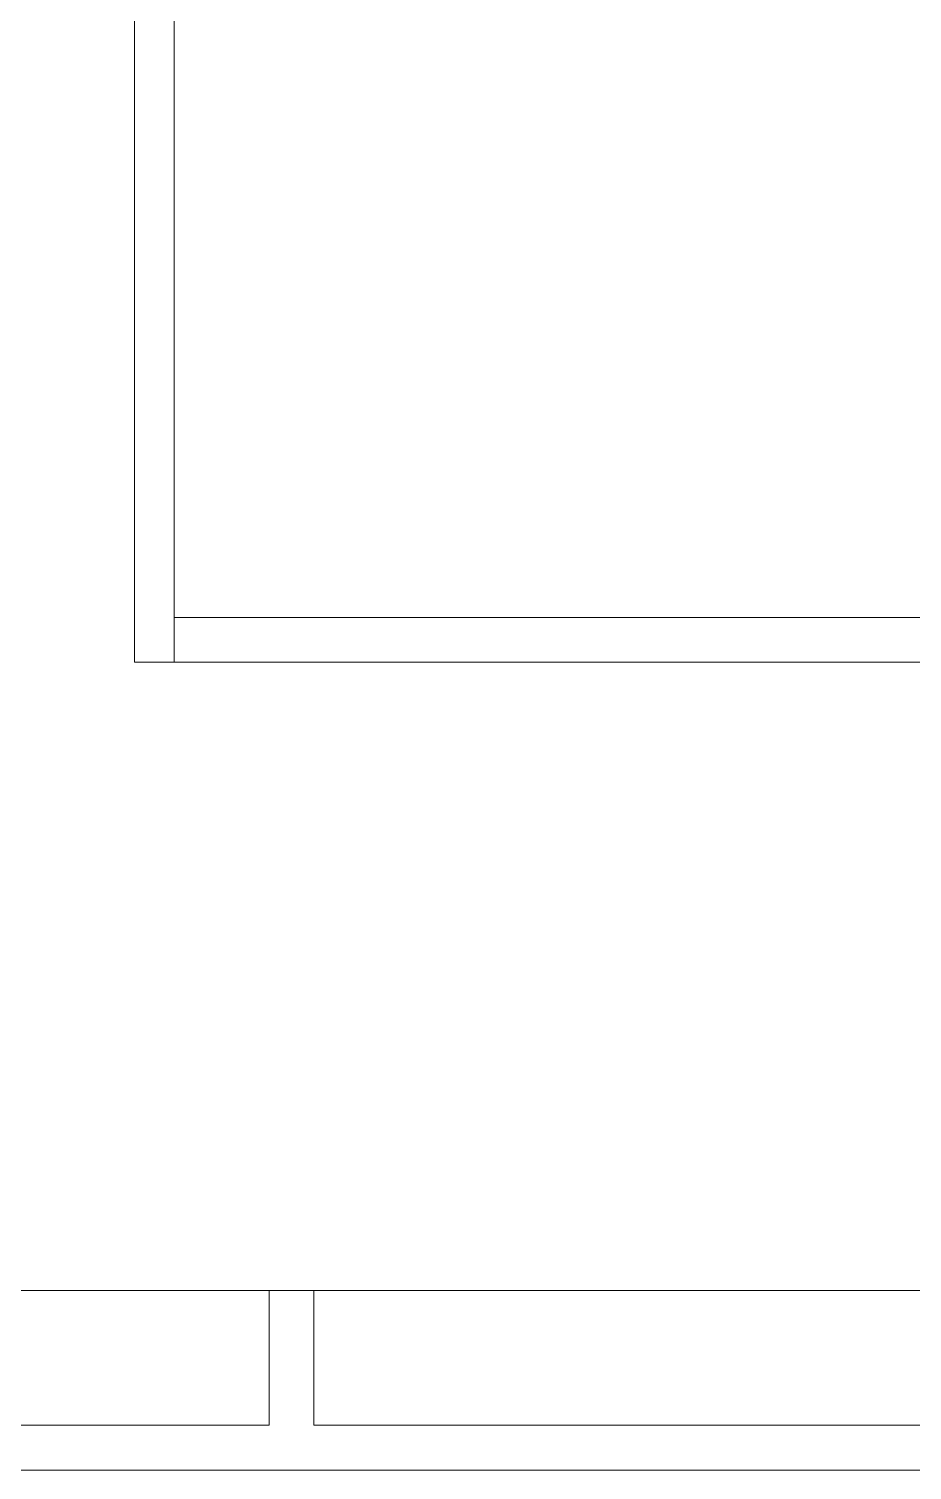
# Model space of a CAD drawing. Extents: x 65572 to 72871, y 30718 to 33858.
# Drawn here: x 66868.03 to 66872.95, y 32411.97 to 32420 of the extents above; entities that cross this region are included whole.
import ezdxf

# ---------------------------------------------------------------- set-up
doc = ezdxf.new("R2010")
doc.units = 0
doc.header["$LTSCALE"] = 0.5
doc.header["$MEASUREMENT"] = 0
doc.layers.add('Framing', color=142, linetype='CONTINUOUS', lineweight=13)
doc.layers.add('Viewed', color=150, linetype='CONTINUOUS', lineweight=9)

msp = doc.modelspace()

# ---------------------------------------------------------------- linework, layer by layer
at = {"layer": 'Framing'}
for p, q in [((66868.622352, 32416.468035), (66868.622352, 32428.968035)), ((66868.844591, 32416.468035), (66868.844591, 32428.968035)), ((66868.844591, 32416.468035), (66868.844591, 32416.718035)), ((66877.372352, 32416.718035), (66868.844591, 32416.718035)), ((66868.622352, 32416.468035), (66868.844591, 32416.468035)), ((66868.622352, 32416.468035), (66868.844591, 32416.468035)), ((66868.844591, 32416.468035), (66877.372352, 32416.468035)), ((66868.844591, 32416.468035), (66875.872352, 32416.468035)), ((66869.372352, 32412.968035), (66847.372352, 32412.968035)), ((66848.122352, 32412.968035), (66875.872352, 32412.968035)), ((66869.372352, 32412.218035), (66869.372352, 32412.968035)), ((66875.622352, 32412.968035), (66869.622352, 32412.968035)), ((66869.622352, 32412.218035), (66869.622352, 32412.968035)), ((66847.372352, 32412.218035), (66869.372352, 32412.218035)), ((66869.622352, 32412.218035), (66875.622352, 32412.218035))]:
    msp.add_line(p, q, dxfattribs=at)
msp.add_lwpolyline([(66868.622352, 32416.468035), (66868.622352, 32416.468381), (66868.622352, 32416.468728), (66868.622352, 32416.469074), (66868.622352, 32416.46942), (66868.622352, 32416.469767), (66868.622352, 32416.470113), (66868.622352, 32416.470459), (66868.622352, 32416.470805), (66868.622352, 32416.471152), (66868.622352, 32416.471498), (66868.622352, 32416.471844), (66868.622352, 32416.47219), (66868.622352, 32416.472537), (66868.622352, 32416.472883), (66868.622352, 32416.473229), (66868.622352, 32416.473576), (66868.622352, 32416.473922), (66868.622352, 32416.474268), (66868.622352, 32416.474614), (66868.622352, 32416.474961), (66868.622352, 32416.475307), (66868.622352, 32416.475653), (66868.622352, 32416.475999), (66868.622352, 32416.476346), (66868.622352, 32416.476692), (66868.622352, 32416.477038), (66868.622352, 32416.477384), (66868.622352, 32416.477731), (66868.622352, 32416.478077), (66868.622352, 32416.478423), (66868.622352, 32416.47877), (66868.622352, 32416.479116), (66868.622352, 32416.479462), (66868.622352, 32416.479808), (66868.622352, 32416.480155), (66868.622352, 32416.480501), (66868.622352, 32416.480847), (66868.622352, 32416.481193), (66868.622352, 32416.48154), (66868.622352, 32416.481886), (66868.622352, 32416.482331), (66868.622352, 32416.483365), (66868.622352, 32416.484399), (66868.622352, 32416.485434), (66868.622352, 32416.486468), (66868.622352, 32416.487503), (66868.622352, 32416.488537), (66868.622352, 32416.489572), (66868.622352, 32416.490606), (66868.622352, 32416.491641), (66868.622352, 32416.492675), (66868.622352, 32416.493709), (66868.622352, 32416.494744), (66868.622352, 32416.495778), (66868.622352, 32416.496813), (66868.622352, 32416.497847), (66868.622352, 32416.498882), (66868.622352, 32416.499916), (66868.622352, 32416.500951), (66868.622352, 32416.501985), (66868.622352, 32416.50302), (66868.622352, 32416.504054), (66868.622352, 32416.505088), (66868.622352, 32416.506123), (66868.622352, 32416.507157), (66868.622352, 32416.508192), (66868.622352, 32416.509226), (66868.622352, 32416.510261), (66868.622352, 32416.511295), (66868.622352, 32416.51233), (66868.622352, 32416.513364), (66868.622352, 32416.514398), (66868.622352, 32416.515433), (66868.622352, 32416.516467), (66868.622352, 32416.517502), (66868.622352, 32416.518536), (66868.622352, 32416.519571), (66868.622352, 32416.520605), (66868.622352, 32416.52164), (66868.622352, 32416.522674), (66868.622352, 32416.523709), (66868.622352, 32416.524936), (66868.622352, 32416.526646), (66868.622352, 32416.528355), (66868.622352, 32416.530065), (66868.622352, 32416.531774), (66868.622352, 32416.533484), (66868.622352, 32416.535194), (66868.622352, 32416.536903), (66868.622352, 32416.538613), (66868.622352, 32416.540322), (66868.622352, 32416.542032), (66868.622352, 32416.543742), (66868.622352, 32416.545451), (66868.622352, 32416.547161), (66868.622352, 32416.548871), (66868.622352, 32416.55058), (66868.622352, 32416.55229), (66868.622352, 32416.553999), (66868.622352, 32416.555709), (66868.622352, 32416.557419), (66868.622352, 32416.559128), (66868.622352, 32416.560838), (66868.622352, 32416.562548), (66868.622352, 32416.564257), (66868.622352, 32416.565967), (66868.622352, 32416.567676), (66868.622352, 32416.569386), (66868.622352, 32416.571096), (66868.622352, 32416.572805), (66868.622352, 32416.574515), (66868.622352, 32416.576225), (66868.622352, 32416.577934), (66868.622352, 32416.579644), (66868.622352, 32416.581353), (66868.622352, 32416.583063), (66868.622352, 32416.584773), (66868.622352, 32416.586482), (66868.622352, 32416.588192), (66868.622352, 32416.589902), (66868.622352, 32416.591611), (66868.622352, 32416.593321), (66868.622352, 32416.595311), (66868.622352, 32416.597674), (66868.622352, 32416.600037), (66868.622352, 32416.6024), (66868.622352, 32416.604764), (66868.622352, 32416.607127), (66868.622352, 32416.60949), (66868.622352, 32416.611854), (66868.622352, 32416.614217), (66868.622352, 32416.61658), (66868.622352, 32416.618944), (66868.622352, 32416.621307), (66868.622352, 32416.62367), (66868.622352, 32416.626033), (66868.622352, 32416.628397), (66868.622352, 32416.63076), (66868.622352, 32416.633123), (66868.622352, 32416.635487), (66868.622352, 32416.63785), (66868.622352, 32416.640213), (66868.622352, 32416.642576), (66868.622352, 32416.64494), (66868.622352, 32416.647303), (66868.622352, 32416.649666), (66868.622352, 32416.65203), (66868.622352, 32416.654393), (66868.622352, 32416.656756), (66868.622352, 32416.65912), (66868.622352, 32416.661483), (66868.622352, 32416.663846), (66868.622352, 32416.666209), (66868.622352, 32416.668573), (66868.622352, 32416.670936), (66868.622352, 32416.673299), (66868.622352, 32416.675663), (66868.622352, 32416.678026), (66868.622352, 32416.680389), (66868.622352, 32416.682753), (66868.622352, 32416.685116), (66868.622352, 32416.687479), (66868.622352, 32416.689842), (66868.622352, 32416.692562), (66868.622352, 32416.69555), (66868.622352, 32416.698537), (66868.622352, 32416.701524), (66868.622352, 32416.704511), (66868.622352, 32416.707499), (66868.622352, 32416.710486), (66868.622352, 32416.713473), (66868.622352, 32416.71646), (66868.622352, 32416.719448), (66868.622352, 32416.722435), (66868.622352, 32416.725422), (66868.622352, 32416.728409), (66868.622352, 32416.731397), (66868.622352, 32416.734384), (66868.622352, 32416.737371), (66868.622352, 32416.740358), (66868.622352, 32416.743346), (66868.622352, 32416.746333), (66868.622352, 32416.74932), (66868.622352, 32416.752307), (66868.622352, 32416.755295), (66868.622352, 32416.758282), (66868.622352, 32416.761269), (66868.622352, 32416.764256), (66868.622352, 32416.767244), (66868.622352, 32416.770231), (66868.622352, 32416.773218), (66868.622352, 32416.776205), (66868.622352, 32416.779193), (66868.622352, 32416.78218), (66868.622352, 32416.785167), (66868.622352, 32416.788154), (66868.622352, 32416.791142), (66868.622352, 32416.794129), (66868.622352, 32416.797116), (66868.622352, 32416.800103), (66868.622352, 32416.803091), (66868.622352, 32416.806078), (66868.622352, 32416.809065), (66868.622352, 32416.812052), (66868.622352, 32416.815458), (66868.622352, 32416.819032), (66868.622352, 32416.822606), (66868.622352, 32416.826179), (66868.622352, 32416.829753), (66868.622352, 32416.833327), (66868.622352, 32416.8369), (66868.622352, 32416.840474), (66868.622352, 32416.844047), (66868.622352, 32416.847621), (66868.622352, 32416.851195), (66868.622352, 32416.854768), (66868.622352, 32416.858342), (66868.622352, 32416.861916), (66868.622352, 32416.865489), (66868.622352, 32416.869063), (66868.622352, 32416.872637), (66868.622352, 32416.87621), (66868.622352, 32416.879784), (66868.622352, 32416.883357), (66868.622352, 32416.886931), (66868.622352, 32416.890505), (66868.622352, 32416.894078), (66868.622352, 32416.897652), (66868.622352, 32416.901226), (66868.622352, 32416.904799), (66868.622352, 32416.908373), (66868.622352, 32416.911947), (66868.622352, 32416.91552), (66868.622352, 32416.919094), (66868.622352, 32416.922667), (66868.622352, 32416.926241), (66868.622352, 32416.929815), (66868.622352, 32416.933388), (66868.622352, 32416.936962), (66868.622352, 32416.940536), (66868.622352, 32416.944109), (66868.622352, 32416.947683), (66868.622352, 32416.951257), (66868.622352, 32416.95483), (66868.622352, 32416.958404), (66868.622352, 32416.962442), (66868.622352, 32416.966557), (66868.622352, 32416.970672), (66868.622352, 32416.974787), (66868.622352, 32416.978902), (66868.622352, 32416.983017), (66868.622352, 32416.987132), (66868.622352, 32416.991247), (66868.622352, 32416.995362), (66868.622352, 32416.999477), (66868.622352, 32417.003592), (66868.622352, 32417.007708), (66868.622352, 32417.011823), (66868.622352, 32417.015938), (66868.622352, 32417.020053), (66868.622352, 32417.024168), (66868.622352, 32417.028283), (66868.622352, 32417.032398), (66868.622352, 32417.036513), (66868.622352, 32417.040628), (66868.622352, 32417.044743), (66868.622352, 32417.048858), (66868.622352, 32417.052973), (66868.622352, 32417.057089), (66868.622352, 32417.061204), (66868.622352, 32417.065319), (66868.622352, 32417.069434), (66868.622352, 32417.073549), (66868.622352, 32417.077664), (66868.622352, 32417.081779), (66868.622352, 32417.085894), (66868.622352, 32417.090009), (66868.622352, 32417.094124), (66868.622352, 32417.098239), (66868.622352, 32417.102354), (66868.622352, 32417.10647), (66868.622352, 32417.110585), (66868.622352, 32417.1147), (66868.622352, 32417.118815), (66868.622352, 32417.12293), (66868.622352, 32417.127045), (66868.622352, 32417.13165), (66868.622352, 32417.136255), (66868.622352, 32417.140859), (66868.622352, 32417.145464), (66868.622352, 32417.150069), (66868.622352, 32417.154674), (66868.622352, 32417.159278), (66868.622352, 32417.163883), (66868.622352, 32417.168488), (66868.622352, 32417.173093), (66868.622352, 32417.177698), (66868.622352, 32417.182302), (66868.622352, 32417.186907), (66868.622352, 32417.191512), (66868.622352, 32417.196117), (66868.622352, 32417.200721), (66868.622352, 32417.205326), (66868.622352, 32417.209931), (66868.622352, 32417.214536), (66868.622352, 32417.219141), (66868.622352, 32417.223745), (66868.622352, 32417.22835), (66868.622352, 32417.232955), (66868.622352, 32417.23756), (66868.622352, 32417.242164), (66868.622352, 32417.246769), (66868.622352, 32417.251374), (66868.622352, 32417.255979), (66868.622352, 32417.260584), (66868.622352, 32417.265188), (66868.622352, 32417.269793), (66868.622352, 32417.274398), (66868.622352, 32417.279003), (66868.622352, 32417.283608), (66868.622352, 32417.288212), (66868.622352, 32417.292817), (66868.622352, 32417.297422), (66868.622352, 32417.302027), (66868.622352, 32417.306631), (66868.622352, 32417.311236), (66868.622352, 32417.315903), (66868.622352, 32417.320939), (66868.622352, 32417.325976), (66868.622352, 32417.331012), (66868.622352, 32417.336049), (66868.622352, 32417.341086), (66868.622352, 32417.346122), (66868.622352, 32417.351159), (66868.622352, 32417.356195), (66868.622352, 32417.361232), (66868.622352, 32417.366268), (66868.622352, 32417.371305), (66868.622352, 32417.376342), (66868.622352, 32417.381378), (66868.622352, 32417.386415), (66868.622352, 32417.391451), (66868.622352, 32417.396488), (66868.622352, 32417.401524), (66868.622352, 32417.406561), (66868.622352, 32417.411598), (66868.622352, 32417.416634), (66868.622352, 32417.421671), (66868.622352, 32417.426707), (66868.622352, 32417.431744), (66868.622352, 32417.43678), (66868.622352, 32417.441817), (66868.622352, 32417.446854), (66868.622352, 32417.45189), (66868.622352, 32417.456927), (66868.622352, 32417.461963), (66868.622352, 32417.467), (66868.622352, 32417.472036), (66868.622352, 32417.477073), (66868.622352, 32417.48211), (66868.622352, 32417.487146), (66868.622352, 32417.492183), (66868.622352, 32417.497219), (66868.622352, 32417.502256), (66868.622352, 32417.507292), (66868.622352, 32417.512329), (66868.622352, 32417.517365), (66868.622352, 32417.522507), (66868.622352, 32417.527912), (66868.622352, 32417.533317), (66868.622352, 32417.538722), (66868.622352, 32417.544127), (66868.622352, 32417.549532), (66868.622352, 32417.554937), (66868.622352, 32417.560342), (66868.622352, 32417.565748), (66868.622352, 32417.571153), (66868.622352, 32417.576558), (66868.622352, 32417.581963), (66868.622352, 32417.587368), (66868.622352, 32417.592773), (66868.622352, 32417.598178), (66868.622352, 32417.603583), (66868.622352, 32417.608988), (66868.622352, 32417.614393), (66868.622352, 32417.619798), (66868.622352, 32417.625203), (66868.622352, 32417.630608), (66868.622352, 32417.636013), (66868.622352, 32417.641418), (66868.622352, 32417.646823), (66868.622352, 32417.652228), (66868.622352, 32417.657633), (66868.622352, 32417.663038), (66868.622352, 32417.668443), (66868.622352, 32417.673848), (66868.622352, 32417.679253), (66868.622352, 32417.684658), (66868.622352, 32417.690063), (66868.622352, 32417.695468), (66868.622352, 32417.700873), (66868.622352, 32417.706278), (66868.622352, 32417.711683), (66868.622352, 32417.717088), (66868.622352, 32417.722493), (66868.622352, 32417.727898), (66868.622352, 32417.733303), (66868.622352, 32417.738708), (66868.622352, 32417.744242), (66868.622352, 32417.749948), (66868.622352, 32417.755653), (66868.622352, 32417.761359), (66868.622352, 32417.767064), (66868.622352, 32417.77277), (66868.622352, 32417.778475), (66868.622352, 32417.784181), (66868.622352, 32417.789886), (66868.622352, 32417.795592), (66868.622352, 32417.801297), (66868.622352, 32417.807003), (66868.622352, 32417.812708), (66868.622352, 32417.818414), (66868.622352, 32417.824119), (66868.622352, 32417.829825), (66868.622352, 32417.83553), (66868.622352, 32417.841236), (66868.622352, 32417.846941), (66868.622352, 32417.852647), (66868.622352, 32417.858352), (66868.622352, 32417.864058), (66868.622352, 32417.869763), (66868.622352, 32417.875469), (66868.622352, 32417.881174), (66868.622352, 32417.88688), (66868.622352, 32417.892585), (66868.622352, 32417.898291), (66868.622352, 32417.903996), (66868.622352, 32417.909702), (66868.622352, 32417.915407), (66868.622352, 32417.921113), (66868.622352, 32417.926818), (66868.622352, 32417.932524), (66868.622352, 32417.938229), (66868.622352, 32417.943935), (66868.622352, 32417.94964), (66868.622352, 32417.955346), (66868.622352, 32417.961051), (66868.622352, 32417.966757), (66868.622352, 32417.972462), (66868.622352, 32417.978298), (66868.622352, 32417.984233), (66868.622352, 32417.990167), (66868.622352, 32417.996101), (66868.622352, 32418.002035), (66868.622352, 32418.007969), (66868.622352, 32418.013904), (66868.622352, 32418.019838), (66868.622352, 32418.025772), (66868.622352, 32418.031706), (66868.622352, 32418.037641), (66868.622352, 32418.043575), (66868.622352, 32418.049509), (66868.622352, 32418.055443), (66868.622352, 32418.061378), (66868.622352, 32418.067312), (66868.622352, 32418.073246), (66868.622352, 32418.07918), (66868.622352, 32418.085115), (66868.622352, 32418.091049), (66868.622352, 32418.096983), (66868.622352, 32418.102917), (66868.622352, 32418.108851), (66868.622352, 32418.114786), (66868.622352, 32418.12072), (66868.622352, 32418.126654), (66868.622352, 32418.132588), (66868.622352, 32418.138523), (66868.622352, 32418.144457), (66868.622352, 32418.150391), (66868.622352, 32418.156325), (66868.622352, 32418.16226), (66868.622352, 32418.168194), (66868.622352, 32418.174128), (66868.622352, 32418.180062), (66868.622352, 32418.185996), (66868.622352, 32418.191931), (66868.622352, 32418.197865), (66868.622352, 32418.203799), (66868.622352, 32418.209733), (66868.622352, 32418.215668), (66868.622352, 32418.221712), (66868.622352, 32418.2278), (66868.622352, 32418.233889), (66868.622352, 32418.239977), (66868.622352, 32418.246065), (66868.622352, 32418.252154), (66868.622352, 32418.258242), (66868.622352, 32418.26433), (66868.622352, 32418.270419), (66868.622352, 32418.276507), (66868.622352, 32418.282595), (66868.622352, 32418.288684), (66868.622352, 32418.294772), (66868.622352, 32418.30086), (66868.622352, 32418.306949), (66868.622352, 32418.313037), (66868.622352, 32418.319125), (66868.622352, 32418.325214), (66868.622352, 32418.331302), (66868.622352, 32418.33739), (66868.622352, 32418.343479), (66868.622352, 32418.349567), (66868.622352, 32418.355655), (66868.622352, 32418.361744), (66868.622352, 32418.367832), (66868.622352, 32418.37392), (66868.622352, 32418.380009), (66868.622352, 32418.386097), (66868.622352, 32418.392185), (66868.622352, 32418.398274), (66868.622352, 32418.404362), (66868.622352, 32418.41045), (66868.622352, 32418.416539), (66868.622352, 32418.422627), (66868.622352, 32418.428715), (66868.622352, 32418.434804), (66868.622352, 32418.440892), (66868.622352, 32418.44698), (66868.622352, 32418.453069), (66868.622352, 32418.459157), (66868.622352, 32418.465245), (66868.622352, 32418.4714), (66868.622352, 32418.477566), (66868.622352, 32418.483732), (66868.622352, 32418.489898), (66868.622352, 32418.496064), (66868.622352, 32418.50223), (66868.622352, 32418.508395), (66868.622352, 32418.514561), (66868.622352, 32418.520727), (66868.622352, 32418.526893), (66868.622352, 32418.533059), (66868.622352, 32418.539225), (66868.622352, 32418.545391), (66868.622352, 32418.551557), (66868.622352, 32418.557722), (66868.622352, 32418.563888), (66868.622352, 32418.570054), (66868.622352, 32418.57622), (66868.622352, 32418.582386), (66868.622352, 32418.588552), (66868.622352, 32418.594718), (66868.622352, 32418.600884), (66868.622352, 32418.607049), (66868.622352, 32418.613215), (66868.622352, 32418.619381), (66868.622352, 32418.625547), (66868.622352, 32418.631713), (66868.622352, 32418.637879), (66868.622352, 32418.644045), (66868.622352, 32418.650211), (66868.622352, 32418.656376), (66868.622352, 32418.662542), (66868.622352, 32418.668708), (66868.622352, 32418.674874), (66868.622352, 32418.68104), (66868.622352, 32418.687206), (66868.622352, 32418.693372), (66868.622352, 32418.699538), (66868.622352, 32418.705703), (66868.622352, 32418.711869), (66868.622352, 32418.718035)], dxfattribs=at)
at = {"layer": 'Viewed', "linetype": 'ByBlock'}
msp.add_line((66873.133906, 32411.967367), (66845.015623, 32411.967367), dxfattribs=at)

doc.saveas('drawing.dxf')
